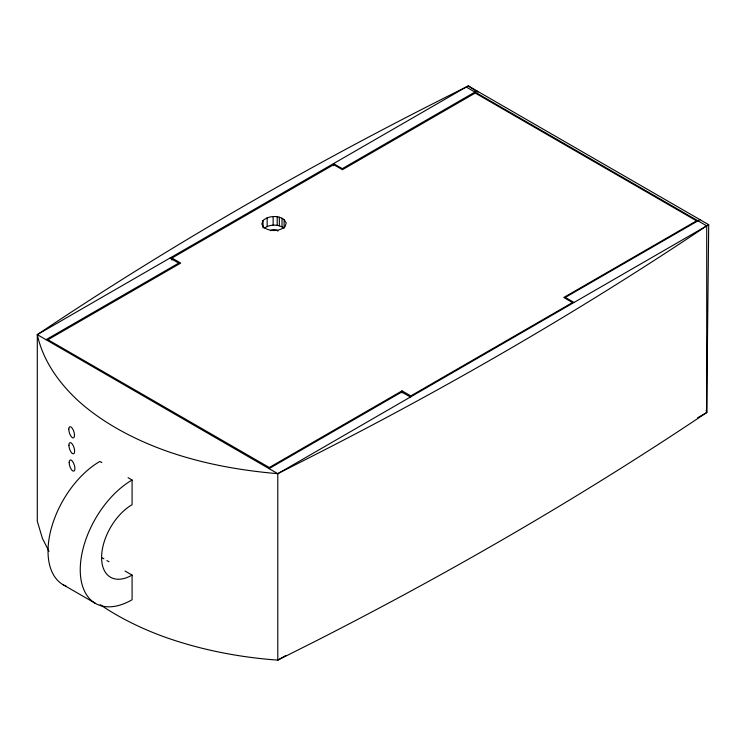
<?xml version="1.0" encoding="UTF-8"?>
<svg xmlns="http://www.w3.org/2000/svg" width="746" height="746" viewBox="0 0 746 746"><rect width="100%" height="100%" fill="white"/><g stroke="black" fill="none" stroke-linecap="round" stroke-linejoin="round"><path stroke-width="1.12" d="M100.234 604.689A278.528 160.81 0 0 0 163.971 636.776C200.599 649.859 239.037 657.31 277.792 660.135L315.94 640.973A4044.961 2335.334 0 0 0 706.714 412.529L708.7 224.705L468.208 85.865L37.3 334.646L37.3 521.295L42.466 538.491L49.003 551.359M263.012 220.48L261.827 224.061L263.907 227.521C270.183 231.652 279.246 231.67 285.028 226.625L286.212 223.035L284.133 219.585C278.006 215.1 268.756 215.603 263.012 220.48L263.012 228.015M264.671 227.987C270.229 224.07 278.594 224.154 284.133 228.201L284.133 219.585M171.972 258.023L333.704 164.652L342.451 169.696L475.221 93.045L696.559 220.835L563.789 297.486L572.536 302.54L410.804 395.912L402.057 390.867L269.297 467.518L47.949 339.728L180.719 263.077L171.972 258.023L171.972 260.149M46.047 339.7L178.732 263.096L169.985 258.041M476.955 90.909L342.283 168.671L333.537 163.616L333.537 165.743M699.953 219.669L565.282 297.421L574.028 302.466L708.7 224.705M697.631 417.769L706.714 412.529L706.714 225.861L466.222 87.012A4045.092 2335.409 0 0 0 37.3 334.646L269.045 468.619L401.73 392.014L410.477 397.068M37.3 334.646C42.895 360.458 58.682 382.614 77.761 400.36A278.528 160.81 0 0 0 163.971 450.136C200.59 463.369 239.084 470.39 277.792 473.673L574.028 302.466M285.858 655.473L277.792 660.135L277.792 473.673L269.045 468.619M277.792 473.673L315.94 454.305A4044.961 2335.334 0 0 0 706.714 225.861M101.885 462.585L99.88 461.429A73.322 42.335 -60 0 0 51.232 528.644A73.322 42.335 -60 0 0 66.198 586.253M128.06 477.701L132.089 480.023L132.089 504.688A43.119 24.888 -60 0 0 101.596 557.495A43.119 24.888 -60 0 0 132.089 575.091L132.089 599.756A73.322 42.335 -60 0 1 80.242 569.823A73.322 42.335 -60 0 1 132.089 480.023M101.885 557.663L103.899 558.819M106.92 560.563L108.935 561.729M125.039 571.026L132.089 575.091M63.214 584.789L95.423 603.383M468.208 85.865L477.944 92.215M706.154 410.272L706.714 412.529M402.057 390.867L402.057 392.993M282.016 218.214L282.016 226.831M279.349 217.198L279.349 225.814M277.204 216.704L277.204 225.32M273.129 216.508L273.129 225.124M267.152 217.711L267.152 226.327M270.416 230.728A4.392 2.536 0 0 1 278.006 231.111M68.809 429.053A5.865 2.331 72.1 0 0 72.922 437.921A5.865 2.331 72.1 0 0 73.248 429.976A5.865 2.331 72.1 0 0 68.809 429.053M68.912 445.287A5.865 2.331 72.1 0 0 73.201 453.866A5.865 2.331 72.1 0 0 73.201 445.576A5.865 2.331 72.1 0 0 68.912 445.287M69.182 462.613A5.865 2.331 72.1 0 0 73.472 471.192A5.865 2.331 72.1 0 0 73.472 462.902A5.865 2.331 72.1 0 0 69.182 462.613"/></g></svg>
